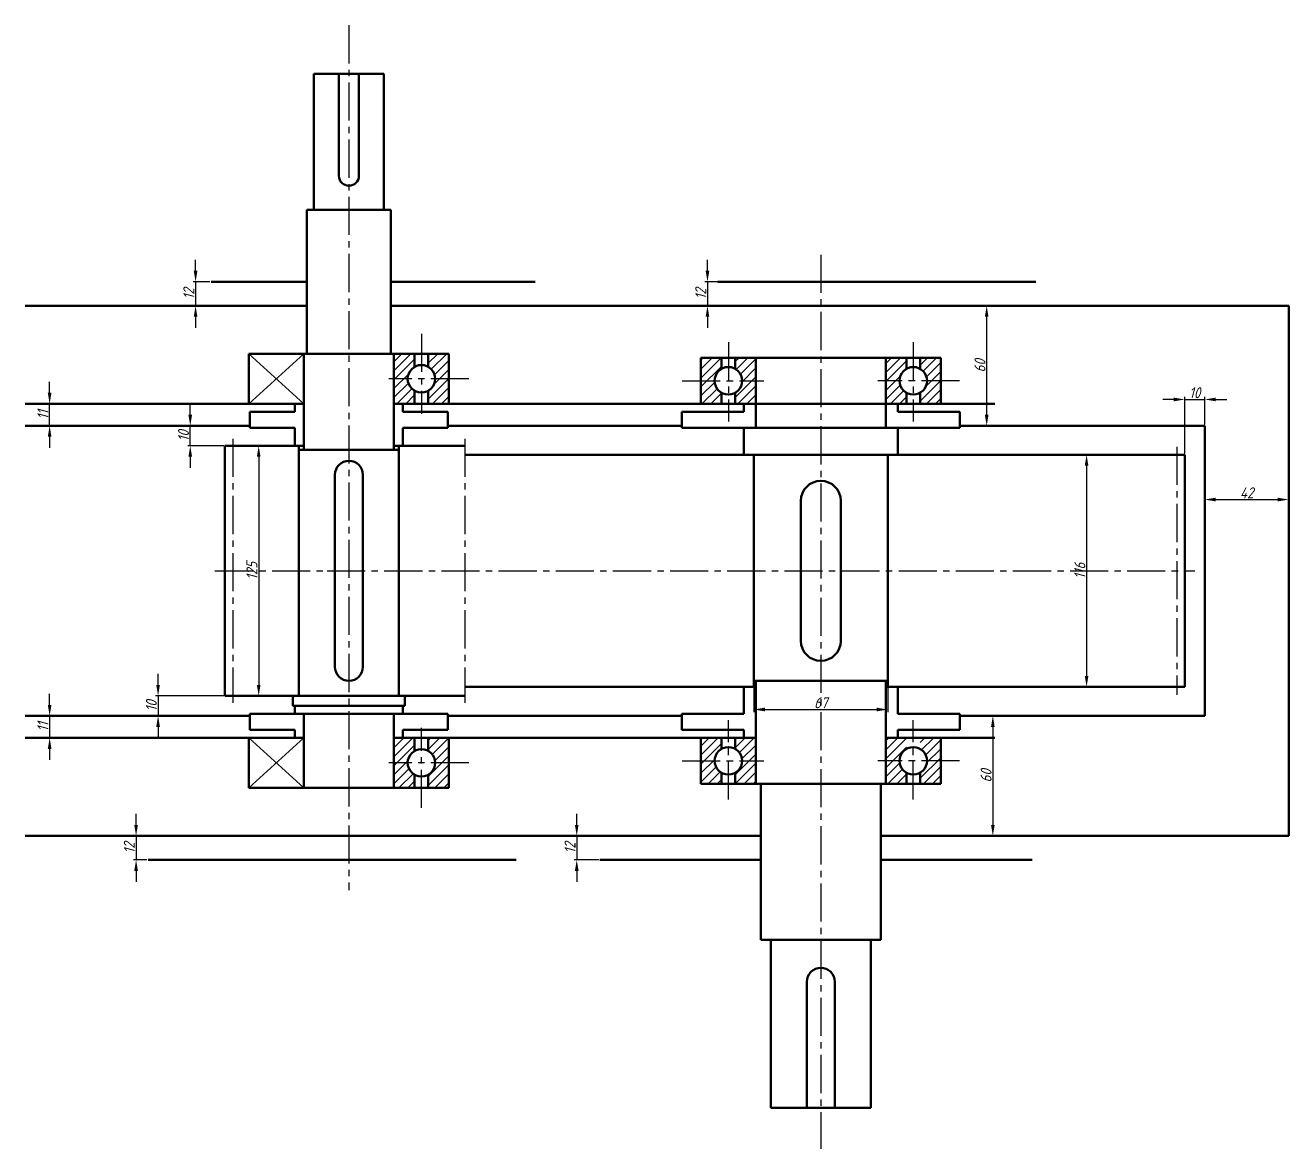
# Model space of a CAD drawing. Header units: millimetres. Extents: x 255 to 1707, y 126 to 1150.
# Drawn here: x 255 to 887, y 257 to 819 of the extents above; entities that cross this region are included whole.
import ezdxf

# ---------------------------------------------------------------- set-up
doc = ezdxf.new("R2010")
doc.units = ezdxf.units.MM
doc.linetypes.add('CENTER2', pattern=[28.575, 19.05, -3.175, 3.175, -3.175])
for name, color, linetype in [('标注', 80, 'Continuous'), ('点划线', 7, 'CENTER2'), ('细实线', 7, 'Continuous')]:
    doc.layers.add(name, color=color, linetype=linetype)
doc.layers.add('粗实线', color=7, linetype='Continuous', lineweight=50)
doc.styles.get("Standard").update_dxf_attribs({"font": 'gbeitc.shx', "bigfont": '@extfont2.shx'})
doc.dimstyles.new('副本 ISO-25', dxfattribs={"dimtxt": 5.5, "dimasz": 5.5, "dimexe": 1.25, "dimexo": 0.625, "dimtad": 1, "dimtxsty": 'Standard', "dimcen": 2.5, "dimadec": 0, "dimazin": 0, "dimtfac": 1, "dimtmove": 0, "dimatfit": 3, "dimfxl": 1, "dimarcsym": 0})

# ---------------------------------------------------------------- blocks, each defined once
blk = doc.blocks.new('*D1')
at = {"layer": 'Defpoints', "color": 0, "transparency": 16777216}
for p in [(267.4, 629.56), (275.1, 629.56), (267.4, 618.56)]:
    blk.add_point(p, dxfattribs=at)
at = {"layer": '标注', "color": 0, "lineweight": -2, "transparency": 16777216}
for p, q in [((267.4, 635.06), (267.4, 640.56)), ((274.47, 629.56), (266.15, 629.56)), ((267.4, 618.56), (267.4, 629.56)), ((267.4, 613.06), (267.4, 607.56)), ((268.02, 618.56), (268.65, 618.56))]:
    blk.add_line(p, q, dxfattribs=at)
at = {"layer": '标注', "color": 0, "transparency": 16777216}
for points in [[(266.48, 635.06), (268.31, 635.06), (267.4, 629.56)], [(266.48, 613.06), (268.31, 613.06), (267.4, 618.56)]]:
    blk.add_solid(points, dxfattribs=at)
at = {"layer": '标注', "color": 0, "transparency": 16777216, "insert": (264.02, 624.06), "char_height": 5.5, "attachment_point": 5, "rotation": 90}
blk.add_mtext('11', dxfattribs=at)
blk = doc.blocks.new('*D2')
at = {"layer": 'Defpoints', "color": 0, "transparency": 16777216}
for p in [(736.02, 678.56), (736.02, 678.56), (736.02, 618.56)]:
    blk.add_point(p, dxfattribs=at)
at = {"layer": '标注', "color": 0, "lineweight": -2, "transparency": 16777216}
for p, q in [((736.64, 678.56), (737.27, 678.56)), ((736.02, 624.06), (736.02, 673.06)), ((736.64, 618.56), (737.27, 618.56))]:
    blk.add_line(p, q, dxfattribs=at)
at = {"layer": '标注', "color": 0, "transparency": 16777216}
for points in [[(735.1, 673.06), (736.93, 673.06), (736.02, 678.56)], [(735.1, 624.06), (736.93, 624.06), (736.02, 618.56)]]:
    blk.add_solid(points, dxfattribs=at)
at = {"layer": '标注', "color": 0, "transparency": 16777216, "insert": (732.64, 648.56), "char_height": 5.5, "attachment_point": 5, "rotation": 90}
blk.add_mtext('60', dxfattribs=at)
blk = doc.blocks.new('*D3')
at = {"layer": 'Defpoints', "color": 0, "transparency": 16777216}
for p in [(845.07, 631.73), (845.07, 618.56), (835.07, 604.06)]:
    blk.add_point(p, dxfattribs=at)
at = {"layer": '标注', "color": 0, "lineweight": -2, "transparency": 16777216}
for p, q in [((835.07, 604.69), (835.07, 632.98)), ((845.07, 619.19), (845.07, 632.98)), ((829.57, 631.73), (824.07, 631.73)), ((835.07, 631.73), (845.07, 631.73)), ((850.57, 631.73), (856.07, 631.73))]:
    blk.add_line(p, q, dxfattribs=at)
at = {"layer": '标注', "color": 0, "transparency": 16777216}
for points in [[(829.57, 632.65), (829.57, 630.82), (835.07, 631.73)], [(850.57, 632.65), (850.57, 630.82), (845.07, 631.73)]]:
    blk.add_solid(points, dxfattribs=at)
at = {"layer": '标注', "color": 0, "transparency": 16777216, "insert": (840.07, 635.11), "char_height": 5.5, "attachment_point": 5}
blk.add_mtext('10', dxfattribs=at)
blk = doc.blocks.new('*D4')
at = {"layer": 'Defpoints', "color": 0, "transparency": 16777216}
for p in [(845.07, 581.7), (887.07, 581.7), (887.07, 581.7)]:
    blk.add_point(p, dxfattribs=at)
at = {"layer": '标注', "color": 0, "lineweight": -2, "transparency": 16777216}
for p, q in [((845.07, 582.32), (845.07, 582.95)), ((850.57, 581.7), (881.57, 581.7)), ((887.07, 582.32), (887.07, 582.95))]:
    blk.add_line(p, q, dxfattribs=at)
at = {"layer": '标注', "color": 0, "transparency": 16777216}
for points in [[(850.57, 582.61), (850.57, 580.78), (845.07, 581.7)], [(881.57, 582.61), (881.57, 580.78), (887.07, 581.7)]]:
    blk.add_solid(points, dxfattribs=at)
at = {"layer": '标注', "color": 0, "transparency": 16777216, "insert": (866.07, 585.07), "char_height": 5.5, "attachment_point": 5}
blk.add_mtext('42', dxfattribs=at)
blk = doc.blocks.new('*D5')
at = {"layer": 'Defpoints', "color": 0, "transparency": 16777216}
for p in [(267.4, 473.56), (267.4, 462.56), (275.19, 462.56)]:
    blk.add_point(p, dxfattribs=at)
at = {"layer": '标注', "color": 0, "lineweight": -2, "transparency": 16777216}
for p, q in [((267.4, 479.06), (267.4, 484.56)), ((267.4, 473.56), (267.4, 462.56)), ((268.02, 473.56), (268.65, 473.56)), ((274.57, 462.56), (266.15, 462.56)), ((267.4, 457.06), (267.4, 451.56))]:
    blk.add_line(p, q, dxfattribs=at)
at = {"layer": '标注', "color": 0, "transparency": 16777216}
for points in [[(266.48, 479.06), (268.31, 479.06), (267.4, 473.56)], [(266.48, 457.06), (268.31, 457.06), (267.4, 462.56)]]:
    blk.add_solid(points, dxfattribs=at)
at = {"layer": '标注', "color": 0, "transparency": 16777216, "insert": (264.02, 468.06), "char_height": 5.5, "attachment_point": 5, "rotation": 90}
blk.add_mtext('11', dxfattribs=at)
blk = doc.blocks.new('*D6')
at = {"layer": 'Defpoints', "color": 0, "transparency": 16777216}
for p in [(739.1, 473.56), (739.1, 413.56), (739.1, 413.56)]:
    blk.add_point(p, dxfattribs=at)
at = {"layer": '标注', "color": 0, "lineweight": -2, "transparency": 16777216}
for p, q in [((739.1, 468.06), (739.1, 419.06)), ((739.72, 473.56), (740.35, 473.56)), ((739.72, 413.56), (740.35, 413.56))]:
    blk.add_line(p, q, dxfattribs=at)
at = {"layer": '标注', "color": 0, "transparency": 16777216}
for points in [[(738.18, 468.06), (740.01, 468.06), (739.1, 473.56)], [(738.18, 419.06), (740.01, 419.06), (739.1, 413.56)]]:
    blk.add_solid(points, dxfattribs=at)
at = {"layer": '标注', "color": 0, "transparency": 16777216, "insert": (735.72, 443.56), "char_height": 5.5, "attachment_point": 5, "rotation": 90}
blk.add_mtext('60', dxfattribs=at)
blk = doc.blocks.new('*D7')
at = {"layer": 'Defpoints', "color": 0, "transparency": 16777216}
for p in [(355.07, 608.56), (355.07, 483.56), (371.94, 483.56)]:
    blk.add_point(p, dxfattribs=at)
at = {"layer": '标注', "color": 0, "lineweight": -2, "transparency": 16777216}
for p, q in [((355.7, 608.56), (373.19, 608.56)), ((371.94, 603.06), (371.94, 489.06)), ((355.7, 483.56), (373.19, 483.56))]:
    blk.add_line(p, q, dxfattribs=at)
at = {"layer": '标注', "color": 0, "transparency": 16777216}
for points in [[(371.02, 603.06), (372.86, 603.06), (371.94, 608.56)], [(371.02, 489.06), (372.86, 489.06), (371.94, 483.56)]]:
    blk.add_solid(points, dxfattribs=at)
at = {"layer": '标注', "color": 0, "transparency": 16777216, "insert": (368.56, 546.06), "char_height": 5.5, "attachment_point": 5, "rotation": 90}
blk.add_mtext('125', dxfattribs=at)
blk = doc.blocks.new('*D8')
at = {"layer": 'Defpoints', "color": 0, "transparency": 16777216}
for p in [(835.07, 604.06), (785.97, 488.06), (835.07, 488.06)]:
    blk.add_point(p, dxfattribs=at)
at = {"layer": '标注', "color": 0, "lineweight": -2, "transparency": 16777216}
for p, q in [((834.45, 604.06), (784.72, 604.06)), ((785.97, 598.56), (785.97, 493.56)), ((834.45, 488.06), (784.72, 488.06))]:
    blk.add_line(p, q, dxfattribs=at)
at = {"layer": '标注', "color": 0, "transparency": 16777216}
for points in [[(785.05, 598.56), (786.89, 598.56), (785.97, 604.06)], [(785.05, 493.56), (786.89, 493.56), (785.97, 488.06)]]:
    blk.add_solid(points, dxfattribs=at)
at = {"layer": '标注', "color": 0, "transparency": 16777216, "insert": (782.6, 546.06), "char_height": 5.5, "attachment_point": 5, "rotation": 90}
blk.add_mtext('116', dxfattribs=at)
blk = doc.blocks.new('*D9')
at = {"layer": 'Defpoints', "color": 0, "transparency": 16777216}
for p in [(623.07, 690.56), (596.39, 678.56), (596.39, 678.56)]:
    blk.add_point(p, dxfattribs=at)
at = {"layer": '标注', "color": 0, "lineweight": -2, "transparency": 16777216}
for p, q in [((596.39, 696.06), (596.39, 701.56)), ((622.45, 690.56), (595.14, 690.56)), ((596.39, 690.56), (596.39, 678.56)), ((597.01, 678.56), (597.64, 678.56)), ((596.39, 673.06), (596.39, 667.56))]:
    blk.add_line(p, q, dxfattribs=at)
at = {"layer": '标注', "color": 0, "transparency": 16777216}
for points in [[(595.47, 696.06), (597.3, 696.06), (596.39, 690.56)], [(595.47, 673.06), (597.3, 673.06), (596.39, 678.56)]]:
    blk.add_solid(points, dxfattribs=at)
at = {"layer": '标注', "color": 0, "transparency": 16777216, "insert": (593.01, 684.56), "char_height": 5.5, "attachment_point": 5, "rotation": 90}
blk.add_mtext('12', dxfattribs=at)
blk = doc.blocks.new('*D10')
at = {"layer": 'Defpoints', "color": 0, "transparency": 16777216}
for p in [(355.07, 483.56), (321.63, 473.56), (321.63, 473.56)]:
    blk.add_point(p, dxfattribs=at)
at = {"layer": '标注', "color": 0, "lineweight": -2, "transparency": 16777216}
for p, q in [((321.63, 489.06), (321.63, 494.56)), ((354.45, 483.56), (320.38, 483.56)), ((321.63, 483.56), (321.63, 473.56)), ((321.63, 468.06), (321.63, 462.56)), ((322.25, 473.56), (322.88, 473.56))]:
    blk.add_line(p, q, dxfattribs=at)
at = {"layer": '标注', "color": 0, "transparency": 16777216}
for points in [[(320.71, 489.06), (322.54, 489.06), (321.63, 483.56)], [(320.71, 468.06), (322.54, 468.06), (321.63, 473.56)]]:
    blk.add_solid(points, dxfattribs=at)
at = {"layer": '标注', "color": 0, "transparency": 16777216, "insert": (318.25, 478.56), "char_height": 5.5, "attachment_point": 5, "rotation": 90}
blk.add_mtext('10', dxfattribs=at)
blk = doc.blocks.new('*D11')
at = {"layer": 'Defpoints', "color": 0, "transparency": 16777216}
for p in [(337.71, 618.56), (337.71, 618.56), (355.07, 608.56)]:
    blk.add_point(p, dxfattribs=at)
at = {"layer": '标注', "color": 0, "lineweight": -2, "transparency": 16777216}
for p, q in [((337.71, 624.06), (337.71, 629.56)), ((337.71, 608.56), (337.71, 618.56)), ((338.34, 618.56), (338.96, 618.56)), ((354.45, 608.56), (336.46, 608.56)), ((337.71, 603.06), (337.71, 597.56))]:
    blk.add_line(p, q, dxfattribs=at)
at = {"layer": '标注', "color": 0, "transparency": 16777216}
for points in [[(336.8, 624.06), (338.63, 624.06), (337.71, 618.56)], [(336.8, 603.06), (338.63, 603.06), (337.71, 608.56)]]:
    blk.add_solid(points, dxfattribs=at)
at = {"layer": '标注', "color": 0, "transparency": 16777216, "insert": (334.34, 613.56), "char_height": 5.5, "attachment_point": 5, "rotation": 90}
blk.add_mtext('10', dxfattribs=at)
blk = doc.blocks.new('*D12')
at = {"layer": 'Defpoints', "color": 0, "transparency": 16777216}
for p in [(619.57, 491.06), (686.57, 491.06), (686.57, 476.73)]:
    blk.add_point(p, dxfattribs=at)
at = {"layer": '标注', "color": 0, "lineweight": -2, "transparency": 16777216}
for p, q in [((619.57, 490.44), (619.57, 475.48)), ((686.57, 490.44), (686.57, 475.48)), ((625.07, 476.73), (681.07, 476.73))]:
    blk.add_line(p, q, dxfattribs=at)
at = {"layer": '标注', "color": 0, "transparency": 16777216}
for points in [[(625.07, 477.64), (625.07, 475.81), (619.57, 476.73)], [(681.07, 477.64), (681.07, 475.81), (686.57, 476.73)]]:
    blk.add_solid(points, dxfattribs=at)
at = {"layer": '标注', "color": 0, "transparency": 16777216, "insert": (653.07, 480.1), "char_height": 5.5, "attachment_point": 5}
blk.add_mtext('67', dxfattribs=at)
blk = doc.blocks.new('*D46')
at = {"layer": 'Defpoints', "color": 0, "transparency": 16777216}
for p in [(348.17, 690.56), (340.38, 678.56), (340.38, 678.56)]:
    blk.add_point(p, dxfattribs=at)
at = {"layer": '标注', "color": 0, "lineweight": -2, "transparency": 16777216}
for p, q in [((340.38, 696.06), (340.38, 701.56)), ((347.54, 690.56), (339.13, 690.56)), ((340.38, 690.56), (340.38, 678.56)), ((341, 678.56), (341.63, 678.56)), ((340.38, 673.06), (340.38, 667.56))]:
    blk.add_line(p, q, dxfattribs=at)
at = {"layer": '标注', "color": 0, "transparency": 16777216}
for points in [[(339.46, 696.06), (341.29, 696.06), (340.38, 690.56)], [(339.46, 673.06), (341.29, 673.06), (340.38, 678.56)]]:
    blk.add_solid(points, dxfattribs=at)
at = {"layer": '标注', "color": 0, "transparency": 16777216, "insert": (337, 684.56), "char_height": 5.5, "attachment_point": 5, "rotation": 90}
blk.add_mtext('12', dxfattribs=at)
blk = doc.blocks.new('*D47')
at = {"layer": 'Defpoints', "color": 0, "transparency": 16777216}
for p in [(310.62, 413.56), (310.62, 401.56), (316.67, 401.56)]:
    blk.add_point(p, dxfattribs=at)
at = {"layer": '标注', "color": 0, "lineweight": -2, "transparency": 16777216}
for p, q in [((310.62, 419.06), (310.62, 424.56)), ((310.62, 413.56), (310.62, 401.56)), ((311.24, 413.56), (311.87, 413.56)), ((316.05, 401.56), (309.37, 401.56)), ((310.62, 396.06), (310.62, 390.56))]:
    blk.add_line(p, q, dxfattribs=at)
at = {"layer": '标注', "color": 0, "transparency": 16777216}
for points in [[(309.7, 419.06), (311.54, 419.06), (310.62, 413.56)], [(309.7, 396.06), (311.54, 396.06), (310.62, 401.56)]]:
    blk.add_solid(points, dxfattribs=at)
at = {"layer": '标注', "color": 0, "transparency": 16777216, "insert": (307.24, 407.56), "char_height": 5.5, "attachment_point": 5, "rotation": 90}
blk.add_mtext('12', dxfattribs=at)
blk = doc.blocks.new('*D48')
at = {"layer": 'Defpoints', "color": 0, "transparency": 16777216}
for p in [(531.02, 413.56), (531.02, 401.56), (542.6, 401.56)]:
    blk.add_point(p, dxfattribs=at)
at = {"layer": '标注', "color": 0, "lineweight": -2, "transparency": 16777216}
for p, q in [((531.02, 419.06), (531.02, 424.56)), ((531.02, 413.56), (531.02, 401.56)), ((531.64, 413.56), (532.27, 413.56)), ((541.98, 401.56), (529.77, 401.56)), ((531.02, 396.06), (531.02, 390.56))]:
    blk.add_line(p, q, dxfattribs=at)
at = {"layer": '标注', "color": 0, "transparency": 16777216}
for points in [[(530.1, 419.06), (531.93, 419.06), (531.02, 413.56)], [(530.1, 396.06), (531.93, 396.06), (531.02, 401.56)]]:
    blk.add_solid(points, dxfattribs=at)
at = {"layer": '标注', "color": 0, "transparency": 16777216, "insert": (527.64, 407.56), "char_height": 5.5, "attachment_point": 5, "rotation": 90}
blk.add_mtext('12', dxfattribs=at)

msp = doc.modelspace()

# ---------------------------------------------------------------- hatches: boundary and pattern name
at = {"layer": '细实线'}
h = msp.add_hatch(dxfattribs=at)
h.set_pattern_fill('ANSI31', color=256)
h.paths.add_polyline_path([(449.885, 654.563), (439.573, 654.563), (439.573, 642.063), (446.448, 642.063, -0.2679492), (449.885, 648.017)])
h.paths.add_polyline_path([(446.448, 642.063), (439.573, 642.063), (439.573, 629.563), (449.885, 629.563), (449.885, 636.109, -0.2679492)])
h.paths.add_polyline_path([(467.073, 654.563), (456.76, 654.563), (456.76, 648.017, -0.2679492), (460.198, 642.063), (467.073, 642.063)])
h.paths.add_polyline_path([(467.073, 642.063), (460.198, 642.063, -0.2679492), (456.76, 636.109), (456.76, 629.563), (467.073, 629.563)])
h = msp.add_hatch(dxfattribs=at)
h.set_pattern_fill('ANSI31', color=256)
h.paths.add_polyline_path([(603.385, 652.563), (593.073, 652.563), (593.073, 641.063), (599.948, 641.063, -0.2679492), (603.385, 647.017)])
h.paths.add_polyline_path([(599.948, 641.063), (593.073, 641.063), (593.073, 629.563), (603.385, 629.563), (603.385, 635.109, -0.2679492)])
h.paths.add_polyline_path([(620.573, 652.563), (610.26, 652.563), (610.26, 647.017, -0.2679492), (613.698, 641.063), (620.573, 641.063)])
h.paths.add_polyline_path([(620.573, 641.063), (613.698, 641.063, -0.2679492), (610.26, 635.109), (610.26, 629.563), (620.573, 629.563)])
h = msp.add_hatch(dxfattribs=at)
h.set_pattern_fill('ANSI31', color=256)
h.paths.add_polyline_path([(702.76, 652.563), (713.073, 652.563), (713.073, 641.063), (706.198, 641.063, 0.2679492), (702.76, 647.017)])
h.paths.add_polyline_path([(706.198, 641.063), (713.073, 641.063), (713.073, 629.563), (702.76, 629.563), (702.76, 635.109, 0.2679492)])
h.paths.add_polyline_path([(685.573, 652.563), (695.885, 652.563), (695.885, 647.017, 0.2679492), (692.448, 641.063), (685.573, 641.063)])
h.paths.add_polyline_path([(685.573, 641.063), (692.448, 641.063, 0.2679492), (695.885, 635.109), (695.885, 629.563), (685.573, 629.563)])
h = msp.add_hatch(dxfattribs=at)
h.set_pattern_fill('ANSI31', color=256)
h.paths.add_polyline_path([(449.885, 437.563), (439.573, 437.563), (439.573, 450.063), (446.448, 450.063, 0.2679492), (449.885, 444.109)])
h.paths.add_polyline_path([(446.448, 450.063), (439.573, 450.063), (439.573, 462.563), (449.885, 462.563), (449.885, 456.017, 0.2679492)])
h.paths.add_polyline_path([(467.073, 437.563), (456.76, 437.563), (456.76, 444.109, 0.2679492), (460.198, 450.063), (467.073, 450.063)])
h.paths.add_polyline_path([(467.073, 450.063), (460.198, 450.063, 0.2679492), (456.76, 456.017), (456.76, 462.563), (467.073, 462.563)])
h = msp.add_hatch(dxfattribs=at)
h.set_pattern_fill('ANSI31', color=256)
h.paths.add_polyline_path([(603.385, 439.563), (593.073, 439.563), (593.073, 451.063), (599.948, 451.063, 0.2679492), (603.385, 445.109)])
h.paths.add_polyline_path([(599.948, 451.063), (593.073, 451.063), (593.073, 462.563), (603.385, 462.563), (603.385, 457.017, 0.2679492)])
h.paths.add_polyline_path([(620.573, 439.563), (610.26, 439.563), (610.26, 445.109, 0.2679492), (613.698, 451.063), (620.573, 451.063)])
h.paths.add_polyline_path([(620.573, 451.063), (613.698, 451.063, 0.2679492), (610.26, 457.017), (610.26, 462.563), (620.573, 462.563)])
h = msp.add_hatch(dxfattribs=at)
h.set_pattern_fill('ANSI31', color=256)
h.paths.add_polyline_path([(702.76, 439.563), (713.073, 439.563), (713.073, 451.063), (706.198, 451.063, -0.2679492), (702.76, 445.109)])
h.paths.add_polyline_path([(706.198, 451.063), (713.073, 451.063), (713.073, 462.563), (702.76, 462.563), (702.76, 457.017, -0.2679492)])
h.paths.add_polyline_path([(685.573, 439.563), (695.885, 439.563), (695.885, 445.109, -0.2679492), (692.448, 451.063), (685.573, 451.063)])
h.paths.add_polyline_path([(685.573, 451.063), (692.448, 451.063, -0.2679492), (695.885, 457.017), (695.885, 462.563), (685.573, 462.563)])

# ---------------------------------------------------------------- linework, layer by layer
at = {"layer": '点划线'}
for p, q in [((417.073, 818.806), (417.073, 386.444)), ((653.073, 704.076), (653.073, 257.146)), ((453.323, 664.563), (453.323, 624.563)), ((606.823, 660.366), (606.823, 620.755)), ((699.323, 660.366), (699.323, 620.755)), ((477.073, 642.063), (437.073, 642.063)), ((583.75, 641.063), (624.584, 641.063)), ((722.395, 641.063), (681.561, 641.063)), ((359.073, 612.063), (359.073, 480.063)), ((475.073, 612.063), (475.073, 480.063)), ((831.073, 608.063), (831.073, 484.063)), ((350.073, 546.063), (406.199, 546.063)), ((406.199, 546.063), (520.552, 546.063)), ((520.552, 546.063), (840.143, 546.063)), ((606.823, 431.76), (606.823, 471.371)), ((699.323, 431.76), (699.323, 471.371)), ((453.323, 427.563), (453.323, 467.563)), ((477.073, 450.063), (437.073, 450.063)), ((583.75, 451.063), (624.584, 451.063)), ((722.395, 451.063), (681.561, 451.063))]:
    msp.add_line(p, q, dxfattribs=at)
at = {"layer": '粗实线'}
for p, q in [((399.573, 794.563), (399.573, 726.563)), ((434.573, 794.563), (399.573, 794.563)), ((417.073, 794.563), (412.073, 794.563)), ((412.073, 743.563), (412.073, 794.563)), ((422.073, 794.563), (422.073, 743.563)), ((434.573, 726.563), (434.573, 794.563)), ((438.073, 726.563), (396.073, 726.563)), ((396.073, 726.563), (396.073, 690.563)), ((438.073, 690.563), (438.073, 726.563)), ((348.167, 690.563), (396.073, 690.563)), ((396.073, 654.563), (396.073, 690.563)), ((438.073, 690.563), (510.293, 690.563)), ((438.073, 690.563), (438.073, 654.563)), ((601.529, 690.563), (623.073, 690.563)), ((683.073, 690.563), (623.073, 690.563)), ((683.073, 690.563), (760.608, 690.563)), ((255.209, 678.563), (396.073, 678.563)), ((438.073, 678.563), (623.073, 678.563)), ((623.073, 678.563), (683.073, 678.563)), ((683.073, 678.563), (887.073, 678.563)), ((887.073, 678.563), (887.073, 413.563)), ((394.573, 654.563), (367.073, 654.563)), ((367.073, 654.563), (367.073, 629.563)), ((394.573, 629.563), (394.573, 654.563)), ((394.573, 654.563), (439.573, 654.563)), ((439.573, 629.563), (439.573, 654.563)), ((439.573, 654.563), (467.073, 654.563)), ((449.885, 648.017), (449.885, 654.563)), ((456.76, 648.017), (456.76, 654.563)), ((467.073, 654.563), (467.073, 629.563)), ((593.073, 629.563), (593.073, 652.563)), ((593.073, 652.563), (620.573, 652.563)), ((603.385, 647.017), (603.385, 652.563)), ((610.26, 647.017), (610.26, 652.563)), ((620.573, 629.563), (620.573, 652.563)), ((620.573, 652.563), (685.573, 652.563)), ((685.573, 629.563), (685.573, 652.563)), ((713.073, 652.563), (685.573, 652.563)), ((695.885, 647.017), (695.885, 652.563)), ((702.76, 647.017), (702.76, 652.563)), ((713.073, 629.563), (713.073, 652.563)), ((449.885, 636.109), (449.885, 629.563)), ((456.76, 636.109), (456.76, 629.563)), ((603.385, 635.109), (603.385, 629.563)), ((610.26, 635.109), (610.26, 629.563)), ((695.885, 635.109), (695.885, 629.563)), ((702.76, 635.109), (702.76, 629.563)), ((255.209, 629.563), (394.573, 629.563)), ((367.573, 617.563), (367.573, 625.563)), ((367.573, 625.563), (390.073, 625.563)), ((390.073, 625.563), (390.073, 629.563)), ((394.573, 629.563), (394.573, 606.563)), ((394.573, 629.563), (394.573, 617.563)), ((439.573, 629.563), (439.573, 606.563)), ((439.573, 629.563), (439.573, 617.563)), ((439.573, 629.563), (620.573, 629.563)), ((444.073, 625.563), (444.073, 629.563)), ((466.573, 625.563), (444.073, 625.563)), ((466.573, 617.563), (466.573, 625.563)), ((583.573, 617.563), (583.573, 625.563)), ((614.573, 625.563), (583.573, 625.563)), ((614.573, 629.563), (614.573, 625.563)), ((620.573, 629.563), (620.573, 617.563)), ((620.573, 629.563), (685.573, 629.563)), ((685.573, 629.563), (685.573, 617.563)), ((685.573, 629.563), (740.176, 629.563)), ((691.573, 629.563), (691.573, 625.563)), ((691.573, 625.563), (722.573, 625.563)), ((722.573, 617.563), (722.573, 625.563)), ((255.209, 618.563), (367.573, 618.563)), ((390.073, 617.563), (367.573, 617.563)), ((390.073, 617.563), (390.073, 608.563)), ((444.073, 617.563), (466.573, 617.563)), ((444.073, 617.563), (444.073, 608.563)), ((466.573, 618.563), (583.573, 618.563)), ((620.573, 617.563), (583.573, 617.563)), ((614.573, 604.063), (614.573, 617.563)), ((620.573, 617.563), (685.573, 617.563)), ((685.573, 617.563), (722.573, 617.563)), ((691.573, 604.063), (691.573, 617.563)), ((722.573, 618.563), (845.073, 618.563)), ((845.073, 618.563), (845.073, 473.563)), ((355.073, 608.563), (355.073, 483.563)), ((355.073, 608.563), (394.573, 608.563)), ((392.073, 606.563), (392.073, 608.563)), ((439.573, 608.563), (475.073, 608.563)), ((442.073, 606.563), (442.073, 608.563)), ((442.073, 606.563), (392.073, 606.563)), ((392.073, 606.563), (392.073, 483.563)), ((442.073, 483.563), (442.073, 606.563)), ((475.073, 604.063), (835.073, 604.063)), ((619.573, 604.063), (619.573, 491.063)), ((686.573, 604.063), (686.573, 491.063)), ((835.073, 604.063), (835.073, 488.063)), ((410.073, 594.063), (410.073, 498.063)), ((424.073, 546.063), (424.073, 594.063)), ((643.073, 581.063), (643.073, 511.063)), ((663.073, 546.063), (663.073, 581.063)), ((424.073, 498.063), (424.073, 546.063)), ((663.073, 511.063), (663.073, 546.063)), ((475.073, 488.063), (620.573, 488.063)), ((614.573, 474.563), (614.573, 488.063)), ((619.573, 491.063), (686.573, 491.063)), ((619.573, 491.063), (619.573, 488.063)), ((620.573, 462.563), (620.573, 491.063)), ((685.573, 462.563), (685.573, 491.063)), ((685.573, 488.063), (835.073, 488.063)), ((686.573, 491.063), (686.573, 488.063)), ((691.573, 474.563), (691.573, 488.063)), ((355.073, 483.563), (475.073, 483.563)), ((389.073, 483.563), (389.073, 478.563)), ((417.073, 483.563), (445.073, 483.563)), ((445.073, 483.563), (445.073, 478.563)), ((394.573, 474.563), (367.573, 474.563)), ((367.573, 474.563), (367.573, 466.563)), ((389.073, 478.563), (390.073, 478.563)), ((390.073, 474.563), (390.073, 478.563)), ((390.073, 478.563), (444.073, 478.563)), ((394.573, 462.563), (394.573, 474.563)), ((394.573, 474.563), (439.573, 474.563)), ((417.073, 474.563), (444.073, 474.563)), ((417.073, 474.563), (444.073, 474.563)), ((439.573, 462.563), (439.573, 474.563)), ((439.573, 474.563), (466.573, 474.563)), ((444.073, 474.563), (444.073, 478.563)), ((445.073, 478.563), (444.073, 478.563)), ((466.573, 474.563), (466.573, 466.563)), ((614.573, 474.563), (583.573, 474.563)), ((583.573, 474.563), (583.573, 466.563)), ((691.573, 474.563), (722.573, 474.563)), ((722.573, 474.563), (722.573, 466.563)), ((255.209, 473.563), (367.573, 473.563)), ((466.573, 473.563), (583.573, 473.563)), ((722.573, 473.563), (845.073, 473.563)), ((255.209, 462.563), (394.573, 462.563)), ((367.073, 437.563), (367.073, 462.563)), ((367.573, 466.563), (390.073, 466.563)), ((390.073, 466.563), (390.073, 462.563)), ((394.573, 462.563), (394.573, 437.563)), ((439.573, 462.563), (439.573, 437.563)), ((439.573, 462.563), (620.573, 462.563)), ((466.573, 466.563), (444.073, 466.563)), ((444.073, 466.563), (444.073, 462.563)), ((449.885, 456.017), (449.885, 462.563)), ((456.76, 456.017), (456.76, 462.563)), ((467.073, 437.563), (467.073, 462.563)), ((614.573, 466.563), (583.573, 466.563)), ((593.073, 462.563), (593.073, 439.563)), ((603.385, 457.017), (603.385, 462.563)), ((610.26, 457.017), (610.26, 462.563)), ((614.573, 462.563), (614.573, 466.563)), ((620.573, 462.563), (620.573, 439.563)), ((685.573, 462.563), (685.573, 439.563)), ((685.573, 462.563), (740.176, 462.563)), ((691.573, 462.563), (691.573, 466.563)), ((691.573, 466.563), (722.573, 466.563)), ((713.073, 439.563), (713.073, 462.563)), ((449.885, 444.109), (449.885, 437.563)), ((456.76, 444.109), (456.76, 437.563)), ((603.385, 445.109), (603.385, 439.563)), ((610.26, 445.109), (610.26, 439.563)), ((695.885, 445.109), (695.885, 439.563)), ((702.76, 445.109), (702.76, 439.563)), ((394.573, 437.563), (367.073, 437.563)), ((394.573, 437.563), (439.573, 437.563)), ((439.573, 437.563), (467.073, 437.563)), ((593.073, 439.563), (620.573, 439.563)), ((620.573, 439.563), (685.573, 439.563)), ((623.073, 439.563), (623.073, 401.563)), ((683.073, 439.563), (683.073, 401.563)), ((713.073, 439.563), (685.573, 439.563)), ((255.209, 413.563), (623.073, 413.563)), ((683.073, 413.563), (887.073, 413.563)), ((316.673, 401.563), (500.684, 401.563)), ((542.603, 401.563), (623.073, 401.563)), ((623.073, 361.563), (623.073, 401.563)), ((683.073, 401.563), (683.073, 361.563)), ((683.073, 401.563), (758.788, 401.563)), ((683.073, 361.563), (623.073, 361.563)), ((628.073, 277.563), (628.073, 361.563)), ((678.073, 361.563), (678.073, 277.563)), ((646.073, 340.563), (646.073, 277.563)), ((660.073, 277.563), (660.073, 340.563)), ((678.073, 277.563), (628.073, 277.563)), ((646.073, 277.563), (660.073, 277.563)), ((653.073, 277.563), (658.073, 277.563))]:
    msp.add_line(p, q, dxfattribs=at)
for centre in [(453.323, 642.063), (606.823, 641.063), (699.323, 641.063), (453.323, 450.063), (606.823, 451.063), (699.323, 451.063)]:
    msp.add_circle(centre, 6.875, dxfattribs=at)
for centre, radius, start, end in [((417.073, 743.563), 5, 180, 0), ((417.073, 594.063), 7, 0, 180), ((653.073, 581.063), 10, 0, 180), ((653.073, 511.063), 10, 180, 0), ((417.073, 498.063), 7, 180, 0), ((653.073, 340.563), 7, 0, 180)]:
    msp.add_arc(centre, radius, start, end, dxfattribs=at)
at = {"layer": '细实线'}
for p, q in [((367.073, 654.563), (394.573, 629.563)), ((394.573, 654.563), (367.073, 629.563)), ((367.073, 437.563), (394.573, 462.563)), ((394.573, 437.563), (367.073, 462.563))]:
    msp.add_line(p, q, dxfattribs=at)

# ---------------------------------------------------------------- dimensions: what is measured, and where the dimension line sits
at = {"layer": '标注'}
for base, p1, p2, picture, middle in [((340.377, 678.563), (348.167, 690.563), (340.377, 678.563), '*D46', (337.002, 684.563)), ((596.387, 678.563), (623.073, 690.563), (596.387, 678.563), '*D9', (593.012, 684.563)), ((736.017, 678.563), (736.017, 618.563), (736.017, 678.563), '*D2', (732.642, 648.563)), ((267.396, 629.563), (267.396, 618.563), (275.096, 629.563), '*D1', (264.021, 624.063)), ((337.714, 618.563), (355.073, 608.563), (337.714, 618.563), '*D11', (334.339, 613.563)), ((371.939, 483.563), (355.073, 608.563), (355.073, 483.563), '*D7', (368.564, 546.063)), ((785.971, 488.063), (835.073, 604.063), (835.073, 488.063), '*D8', (782.596, 546.063)), ((321.627, 473.563), (355.073, 483.563), (321.627, 473.563), '*D10', (318.252, 478.563)), ((267.396, 462.563), (267.396, 473.563), (275.193, 462.563), '*D5', (264.021, 468.063)), ((739.095, 413.563), (739.095, 473.563), (739.095, 413.563), '*D6', (735.72, 443.563)), ((310.619, 401.563), (310.619, 413.563), (316.673, 401.563), '*D47', (307.244, 407.563)), ((531.017, 401.563), (531.017, 413.563), (542.603, 401.563), '*D48', (527.642, 407.563))]:
    dim = msp.add_linear_dim(base=base, p1=p1, p2=p2, angle=90, dimstyle='副本 ISO-25', dxfattribs=at)
    dim.commit()
    dim.dimension.update_dxf_attribs({"geometry": picture, "text_midpoint": middle})
for base, p1, p2, picture, middle in [((845.073, 631.734), (835.073, 604.063), (845.073, 618.563), '*D3', (840.073, 635.109)), ((887.073, 581.698), (845.073, 581.698), (887.073, 581.698), '*D4', (866.073, 585.073)), ((686.573, 476.726), (619.573, 491.063), (686.573, 491.063), '*D12', (653.073, 480.101))]:
    dim = msp.add_linear_dim(base=base, p1=p1, p2=p2, dimstyle='副本 ISO-25', dxfattribs=at)
    dim.commit()
    dim.dimension.update_dxf_attribs({"geometry": picture, "text_midpoint": middle})

doc.saveas('drawing.dxf')
